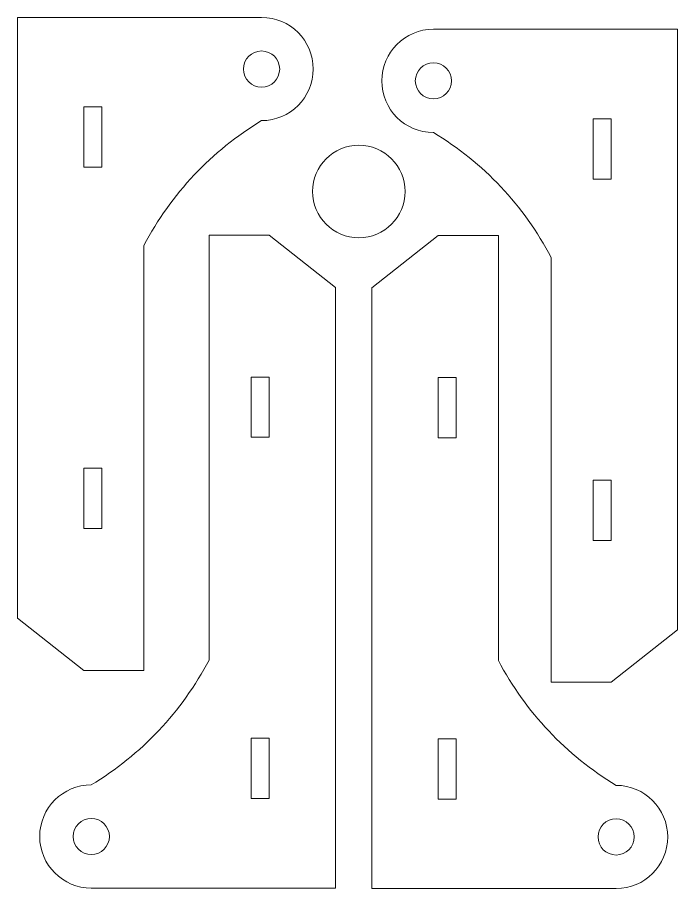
# Model space of a CAD drawing. Header units: centimetres. Extents: x -259 to 261, y 17 to 228.
# Drawn here: x -98.49 to -85.67, y 66.36 to 83.28 of the extents above; entities that cross this region are included whole.
import ezdxf

# ---------------------------------------------------------------- set-up
doc = ezdxf.new("R2010")
doc.units = ezdxf.units.CM
doc.header["$MEASUREMENT"] = 0
doc.layers.add('layer 1', color=7, linetype='Continuous')

msp = doc.modelspace()

# ---------------------------------------------------------------- linework, layer by layer
at = {"layer": 'layer 1', "color": 250, "lineweight": 9}
for points, knots in [([(-93.74959, 83.28209), (-93.74959, 83.28209), (-98.49342, 83.28209), (-98.49342, 83.28209), (-98.49342, 83.28209), (-98.49342, 83.28209), (-98.49342, 71.61298), (-98.49342, 71.61298)], [0, 0, 0, 0, 0.33333333, 0.33333333, 0.33333333, 0.33333333, 1, 1, 1, 1]), ([(-96.03641, 78.85148), (-95.50986, 79.85343), (-94.71896, 80.69245), (-93.74959, 81.27667), (-93.74959, 81.27667), (-93.19578, 81.27667), (-92.74683, 81.72587), (-92.74683, 82.27963), (-92.74683, 82.27963), (-92.74683, 82.83339), (-93.19578, 83.28209), (-93.74959, 83.28209)], [0, 0, 0, 0, 0.25, 0.25, 0.25, 0.25, 0.5, 0.5, 0.5, 0.5, 1, 1, 1, 1]), ([(-88.12549, 78.62112), (-88.65209, 79.62307), (-89.44299, 80.46209), (-90.41236, 81.04631), (-90.41236, 81.04631), (-90.96612, 81.04631), (-91.41507, 81.49551), (-91.41507, 82.04927), (-91.41507, 82.04927), (-91.41507, 82.60303), (-90.96612, 83.05173), (-90.41236, 83.05173)], [0, 0, 0, 0, 0.25, 0.25, 0.25, 0.25, 0.5, 0.5, 0.5, 0.5, 1, 1, 1, 1]), ([(-90.41236, 83.05173), (-90.41236, 83.05173), (-85.6685, 83.05173), (-85.6685, 83.05173), (-85.6685, 83.05173), (-85.6685, 83.05173), (-85.6685, 71.38262), (-85.6685, 71.38262)], [0, 0, 0, 0, 0.33333333, 0.33333333, 0.33333333, 0.33333333, 1, 1, 1, 1]), ([(-94.10053, 82.27963), (-94.10053, 82.08574), (-93.94338, 81.92839), (-93.74959, 81.92839), (-93.74959, 81.92839), (-93.5557, 81.92839), (-93.39855, 82.08574), (-93.39855, 82.27963), (-93.39855, 82.27963), (-93.39855, 82.47352), (-93.5557, 82.63036), (-93.74959, 82.63036), (-93.74959, 82.63036), (-93.94338, 82.63036), (-94.10053, 82.47352), (-94.10053, 82.27963)], [0, 0, 0, 0, 0.2, 0.2, 0.2, 0.2, 0.4, 0.4, 0.4, 0.4, 0.6, 0.6, 0.6, 0.6, 1, 1, 1, 1]), ([(-90.06137, 82.04927), (-90.06137, 81.85538), (-90.21851, 81.69803), (-90.41236, 81.69803), (-90.41236, 81.69803), (-90.60625, 81.69803), (-90.76339, 81.85538), (-90.76339, 82.04927), (-90.76339, 82.04927), (-90.76339, 82.24316), (-90.60625, 82.4), (-90.41236, 82.4), (-90.41236, 82.4), (-90.21851, 82.4), (-90.06137, 82.24316), (-90.06137, 82.04927)], [0, 0, 0, 0, 0.2, 0.2, 0.2, 0.2, 0.4, 0.4, 0.4, 0.4, 0.6, 0.6, 0.6, 0.6, 1, 1, 1, 1]), ([(-97.20642, 80.37268), (-97.20642, 80.37268), (-96.85543, 80.37268), (-96.85543, 80.37268), (-96.85543, 80.37268), (-96.85543, 80.37268), (-96.85543, 81.54263), (-96.85543, 81.54263), (-96.85543, 81.54263), (-96.85543, 81.54263), (-97.20642, 81.54263), (-97.20642, 81.54263), (-97.20642, 81.54263), (-97.20642, 81.54263), (-97.20642, 80.37268), (-97.20642, 80.37268)], [0, 0, 0, 0, 0.2, 0.2, 0.2, 0.2, 0.4, 0.4, 0.4, 0.4, 0.6, 0.6, 0.6, 0.6, 1, 1, 1, 1]), ([(-86.95553, 80.14232), (-86.95553, 80.14232), (-87.30647, 80.14232), (-87.30647, 80.14232), (-87.30647, 80.14232), (-87.30647, 80.14232), (-87.30647, 81.31227), (-87.30647, 81.31227), (-87.30647, 81.31227), (-87.30647, 81.31227), (-86.95553, 81.31227), (-86.95553, 81.31227), (-86.95553, 81.31227), (-86.95553, 81.31227), (-86.95553, 80.14232), (-86.95553, 80.14232)], [0, 0, 0, 0, 0.2, 0.2, 0.2, 0.2, 0.4, 0.4, 0.4, 0.4, 0.6, 0.6, 0.6, 0.6, 1, 1, 1, 1]), ([(-90.96062, 79.89983), (-90.96062, 80.39688), (-91.36356, 80.79982), (-91.86062, 80.79983), (-91.86062, 80.79983), (-92.35767, 80.79983), (-92.76062, 80.39688), (-92.76062, 79.89983), (-92.76062, 79.89983), (-92.76062, 79.40277), (-92.35768, 78.99983), (-91.86062, 78.99983), (-91.86062, 78.99983), (-91.36357, 78.99982), (-90.96062, 79.40276), (-90.96062, 79.89983)], [0, 0, 0, 0, 0.2, 0.2, 0.2, 0.2, 0.4, 0.4, 0.4, 0.4, 0.6, 0.6, 0.6, 0.6, 1, 1, 1, 1]), ([(-97.05795, 66.3668), (-97.05795, 66.3668), (-92.31417, 66.3668), (-92.31417, 66.3668), (-92.31417, 66.3668), (-92.31417, 66.3668), (-92.31417, 78.03585), (-92.31417, 78.03585), (-92.31417, 78.03585), (-92.31417, 78.03585), (-93.60138, 79.05359), (-93.60138, 79.05359), (-93.60138, 79.05359), (-93.60138, 79.05359), (-94.77134, 79.05359), (-94.77134, 79.05359), (-94.77134, 79.05359), (-94.77134, 79.05359), (-94.77134, 70.79755), (-94.77134, 70.79755)], [0, 0, 0, 0, 0.16666667, 0.16666667, 0.16666667, 0.16666667, 0.33333333, 0.33333333, 0.33333333, 0.33333333, 0.5, 0.5, 0.5, 0.5, 0.66666667, 0.66666667, 0.66666667, 0.66666667, 1, 1, 1, 1]), ([(-86.86319, 66.35737), (-86.86319, 66.35737), (-91.60697, 66.35737), (-91.60697, 66.35737), (-91.60697, 66.35737), (-91.60697, 66.35737), (-91.60697, 78.02642), (-91.60697, 78.02642), (-91.60697, 78.02642), (-91.60697, 78.02642), (-90.31976, 79.04421), (-90.31976, 79.04421), (-90.31976, 79.04421), (-90.31976, 79.04421), (-89.14981, 79.04421), (-89.14981, 79.04421), (-89.14981, 79.04421), (-89.14981, 79.04421), (-89.14981, 70.78812), (-89.14981, 70.78812)], [0, 0, 0, 0, 0.16666667, 0.16666667, 0.16666667, 0.16666667, 0.33333333, 0.33333333, 0.33333333, 0.33333333, 0.5, 0.5, 0.5, 0.5, 0.66666667, 0.66666667, 0.66666667, 0.66666667, 1, 1, 1, 1]), ([(-98.49342, 71.61298), (-98.49342, 71.61298), (-97.20642, 70.5953), (-97.20642, 70.5953), (-97.20642, 70.5953), (-97.20642, 70.5953), (-96.03641, 70.5953), (-96.03641, 70.5953), (-96.03641, 70.5953), (-96.03641, 70.5953), (-96.03641, 78.85148), (-96.03641, 78.85148)], [0, 0, 0, 0, 0.25, 0.25, 0.25, 0.25, 0.5, 0.5, 0.5, 0.5, 1, 1, 1, 1]), ([(-85.6685, 71.38262), (-85.6685, 71.38262), (-86.95553, 70.36494), (-86.95553, 70.36494), (-86.95553, 70.36494), (-86.95553, 70.36494), (-88.12549, 70.36494), (-88.12549, 70.36494), (-88.12549, 70.36494), (-88.12549, 70.36494), (-88.12549, 78.62112), (-88.12549, 78.62112)], [0, 0, 0, 0, 0.25, 0.25, 0.25, 0.25, 0.5, 0.5, 0.5, 0.5, 1, 1, 1, 1]), ([(-93.60138, 75.12609), (-93.60138, 75.12609), (-93.95211, 75.12609), (-93.95211, 75.12609), (-93.95211, 75.12609), (-93.95211, 75.12609), (-93.95211, 76.29609), (-93.95211, 76.29609), (-93.95211, 76.29609), (-93.95211, 76.29609), (-93.60138, 76.29609), (-93.60138, 76.29609), (-93.60138, 76.29609), (-93.60138, 76.29609), (-93.60138, 75.12609), (-93.60138, 75.12609)], [0, 0, 0, 0, 0.2, 0.2, 0.2, 0.2, 0.4, 0.4, 0.4, 0.4, 0.6, 0.6, 0.6, 0.6, 1, 1, 1, 1]), ([(-89.96903, 75.11671), (-89.96903, 75.11671), (-89.96903, 76.28672), (-89.96903, 76.28672), (-89.96903, 76.28672), (-89.96903, 76.28672), (-90.31976, 76.28672), (-90.31976, 76.28672), (-90.31976, 76.28672), (-90.31976, 76.28672), (-90.31976, 75.11671), (-90.31976, 75.11671), (-90.31976, 75.11671), (-90.31976, 75.11671), (-89.96903, 75.11671), (-89.96903, 75.11671)], [0, 0, 0, 0, 0.2, 0.2, 0.2, 0.2, 0.4, 0.4, 0.4, 0.4, 0.6, 0.6, 0.6, 0.6, 1, 1, 1, 1]), ([(-96.85543, 74.5229), (-96.85543, 74.5229), (-96.85543, 73.35294), (-96.85543, 73.35294), (-96.85543, 73.35294), (-96.85543, 73.35294), (-97.20642, 73.35294), (-97.20642, 73.35294), (-97.20642, 73.35294), (-97.20642, 73.35294), (-97.20642, 74.5229), (-97.20642, 74.5229), (-97.20642, 74.5229), (-97.20642, 74.5229), (-96.85543, 74.5229), (-96.85543, 74.5229)], [0, 0, 0, 0, 0.2, 0.2, 0.2, 0.2, 0.4, 0.4, 0.4, 0.4, 0.6, 0.6, 0.6, 0.6, 1, 1, 1, 1]), ([(-87.30647, 74.29254), (-87.30647, 74.29254), (-87.30647, 73.12258), (-87.30647, 73.12258), (-87.30647, 73.12258), (-87.30647, 73.12258), (-86.95553, 73.12258), (-86.95553, 73.12258), (-86.95553, 73.12258), (-86.95553, 73.12258), (-86.95553, 74.29254), (-86.95553, 74.29254), (-86.95553, 74.29254), (-86.95553, 74.29254), (-87.30647, 74.29254), (-87.30647, 74.29254)], [0, 0, 0, 0, 0.2, 0.2, 0.2, 0.2, 0.4, 0.4, 0.4, 0.4, 0.6, 0.6, 0.6, 0.6, 1, 1, 1, 1]), ([(-93.60138, 69.27651), (-93.60138, 69.27651), (-93.95211, 69.27651), (-93.95211, 69.27651), (-93.95211, 69.27651), (-93.95211, 69.27651), (-93.95211, 68.10655), (-93.95211, 68.10655), (-93.95211, 68.10655), (-93.95211, 68.10655), (-93.60138, 68.10655), (-93.60138, 68.10655), (-93.60138, 68.10655), (-93.60138, 68.10655), (-93.60138, 69.27651), (-93.60138, 69.27651)], [0, 0, 0, 0, 0.2, 0.2, 0.2, 0.2, 0.4, 0.4, 0.4, 0.4, 0.6, 0.6, 0.6, 0.6, 1, 1, 1, 1]), ([(-89.96903, 69.26713), (-89.96903, 69.26713), (-89.96903, 68.09712), (-89.96903, 68.09712), (-89.96903, 68.09712), (-89.96903, 68.09712), (-90.31976, 68.09712), (-90.31976, 68.09712), (-90.31976, 68.09712), (-90.31976, 68.09712), (-90.31976, 69.26713), (-90.31976, 69.26713), (-90.31976, 69.26713), (-90.31976, 69.26713), (-89.96903, 69.26713), (-89.96903, 69.26713)], [0, 0, 0, 0, 0.2, 0.2, 0.2, 0.2, 0.4, 0.4, 0.4, 0.4, 0.6, 0.6, 0.6, 0.6, 1, 1, 1, 1]), ([(-97.05795, 68.37222), (-97.61171, 68.37222), (-98.06092, 67.92327), (-98.06092, 67.36951), (-98.06092, 67.36951), (-98.06092, 66.81575), (-97.61171, 66.3668), (-97.05795, 66.3668)], [0, 0, 0, 0, 0.33333333, 0.33333333, 0.33333333, 0.33333333, 1, 1, 1, 1]), ([(-86.86319, 68.36279), (-86.30892, 68.36279), (-85.86023, 67.91384), (-85.86023, 67.36013), (-85.86023, 67.36013), (-85.86023, 66.80631), (-86.30892, 66.35737), (-86.86319, 66.35737)], [0, 0, 0, 0, 0.33333333, 0.33333333, 0.33333333, 0.33333333, 1, 1, 1, 1]), ([(-96.70722, 67.36951), (-96.70722, 67.56335), (-96.86406, 67.72049), (-97.05795, 67.72049), (-97.05795, 67.72049), (-97.25185, 67.72049), (-97.40919, 67.56335), (-97.40919, 67.36951), (-97.40919, 67.36951), (-97.40919, 67.17567), (-97.25185, 67.01852), (-97.05795, 67.01852), (-97.05795, 67.01852), (-96.86406, 67.01852), (-96.70722, 67.17567), (-96.70722, 67.36951)], [0, 0, 0, 0, 0.2, 0.2, 0.2, 0.2, 0.4, 0.4, 0.4, 0.4, 0.6, 0.6, 0.6, 0.6, 1, 1, 1, 1]), ([(-87.21392, 67.36013), (-87.21392, 67.55392), (-87.05658, 67.71106), (-86.86319, 67.71106), (-86.86319, 67.71106), (-86.6693, 67.71106), (-86.51195, 67.55392), (-86.51195, 67.36013), (-86.51195, 67.36013), (-86.51195, 67.16624), (-86.6693, 67.00909), (-86.86319, 67.00909), (-86.86319, 67.00909), (-87.05658, 67.00909), (-87.21392, 67.16624), (-87.21392, 67.36013)], [0, 0, 0, 0, 0.2, 0.2, 0.2, 0.2, 0.4, 0.4, 0.4, 0.4, 0.6, 0.6, 0.6, 0.6, 1, 1, 1, 1])]:
    msp.add_open_spline(points, degree=3, knots=knots, dxfattribs=at)
for points in [[(-94.77134, 70.79755), (-95.29769, 69.79545), (-96.08849, 68.95674), (-97.05795, 68.37222)], [(-89.14981, 70.78812), (-88.62345, 69.78607), (-87.83215, 68.94736), (-86.86319, 68.36279)]]:
    msp.add_open_spline(points, degree=3, dxfattribs=at)

doc.saveas('drawing.dxf')
